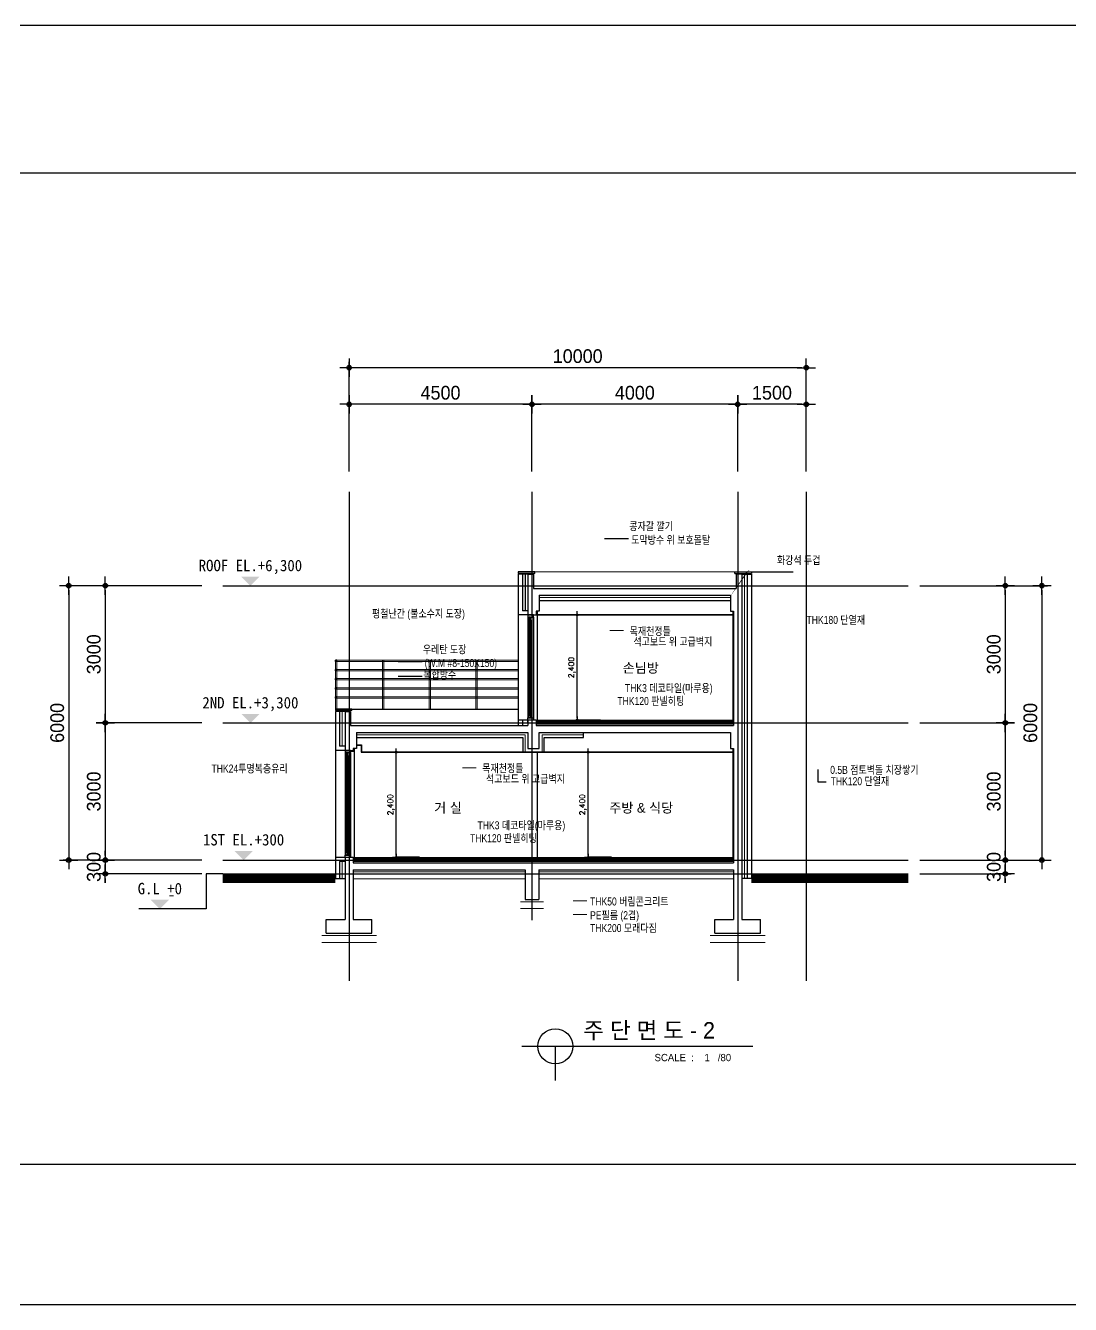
# Model space of a CAD drawing. Header units: millimetres. Extents: x 2237537 to 2823092, y 532110 to 734861.
# Drawn here: x 2398070 to 2420925, y 636981 to 664947 of the extents above; entities that cross this region are included whole.
import ezdxf
from ezdxf.enums import TextEntityAlignment as Align
from ezdxf.lldxf.tags import DXFTag

# ---------------------------------------------------------------- set-up
doc = ezdxf.new("R2010")
doc.units = ezdxf.units.MM
doc.header["$LTSCALE"] = 300
doc.header["$MEASUREMENT"] = 0
doc.layers.get('0').update_dxf_attribs({"lineweight": 0})
for name, color, linetype in [('2', 2, 'Continuous'), ('5HAT', 5, 'Continuous'), ('6', 6, 'Continuous'), ("A'_6ELE", 6, 'Continuous'), ("A'_CWAL", 2, 'Continuous'), ('CEN', 1, 'CEN'), ('DIM', 7, 'Continuous'), ('FORM', 4, 'Continuous'), ('MGT', 6, 'Continuous'), ('RXANNOT', 6, 'Continuous'), ('RXSBTXT', 6, 'Continuous'), ('RXSYMBOL', 7, 'Continuous'), ('win', 4, 'Continuous')]:
    doc.layers.add(name, color=color, linetype=linetype)
for name, color, linetype, lineweight in [('DOOR', 6, 'Continuous', 9), ('hat2', 7, 'Continuous', 0), ('마감', 154, 'Continuous', 9), ('타이틀글자', 7, 'Continuous', 13)]:
    doc.layers.add(name, color=color, linetype=linetype, lineweight=lineweight)
doc.styles.add('HGTXT', font='romans.shx', dxfattribs={"bigfont": 'whgtxt.shx'})
doc.styles.get("Standard").update_dxf_attribs({"font": 'Expo M.ttf'})
doc.styles.add('굴림체', font='GulimChe.ttf')
doc.styles.add('울릉도', font='Expo M.ttf')
doc.styles.add('휴먼세엑스포', font='Dotum.ttf')
tags = doc.linetypes.add('BATTING', pattern='A,0.0001,-0.1,[134,ltypeshp.shx,S=0.1,R=0,X=-0.1,Y=0],-0.2,[134,ltypeshp.shx,S=0.1,R=180,X=0.1,Y=0],-0.1', length=0.4001).pattern_tags.tags
tags[22:23] = [DXFTag(74, 4), DXFTag(75, 0), DXFTag(340, '0'), DXFTag(46, 1.0), DXFTag(50, 0.0), DXFTag(44, 0.0), DXFTag(45, 0.0)]
tags[4:5] = [DXFTag(74, 4), DXFTag(75, 0), DXFTag(340, '0'), DXFTag(46, 1.0), DXFTag(50, 0.0), DXFTag(44, 0.0), DXFTag(45, 0.0)]
tags = doc.linetypes.add('CEN', pattern=[62, 60, -1, 0, -1]).pattern_tags.tags
tags[10:11] = [DXFTag(74, 4), DXFTag(75, 0), DXFTag(340, '0'), DXFTag(46, 1.0), DXFTag(50, 0.0), DXFTag(44, 0.0), DXFTag(45, 0.0)]
tags[8:9] = [DXFTag(74, 4), DXFTag(75, 0), DXFTag(340, '0'), DXFTag(46, 1.0), DXFTag(50, 0.0), DXFTag(44, 0.0), DXFTag(45, 0.0)]
tags[6:7] = [DXFTag(74, 4), DXFTag(75, 0), DXFTag(340, '0'), DXFTag(46, 1.0), DXFTag(50, 0.0), DXFTag(44, 0.0), DXFTag(45, 0.0)]
tags[4:5] = [DXFTag(74, 4), DXFTag(75, 0), DXFTag(340, '0'), DXFTag(46, 1.0), DXFTag(50, 0.0), DXFTag(44, 0.0), DXFTag(45, 0.0)]
tags = doc.linetypes.add('HIDDEN2', pattern=[4.7625, 3.175, -1.5875]).pattern_tags.tags
tags[6:7] = [DXFTag(74, 4), DXFTag(75, 0), DXFTag(340, '0'), DXFTag(46, 1.0), DXFTag(50, 0.0), DXFTag(44, 0.0), DXFTag(45, 0.0)]
tags[4:5] = [DXFTag(74, 4), DXFTag(75, 0), DXFTag(340, '0'), DXFTag(46, 1.0), DXFTag(50, 0.0), DXFTag(44, 0.0), DXFTag(45, 0.0)]
doc.dimstyles.new('archidata', dxfattribs={"dimscale": 50, "dimtxt": 3, "dimasz": 1, "dimexe": 2, "dimexo": 5, "dimgap": 1, "dimtad": 1, "dimdec": 0, "dimdsep": 46, "dimlunit": 6, "dimtxsty": 'HGTXT', "dimblk": 'DOT', "dimcen": 0, "dimclrd": 1, "dimclre": 1, "dimadec": 0, "dimazin": 0, "dimtfac": 1, "dimtdec": 0, "dimtix": 1, "dimtofl": 0, "dimtmove": 2, "dimatfit": 3, "dimldrblk": 'DOT', "dimfxl": 1, "dimtolj": 1, "dimtzin": 0, "dimarcsym": 0})
doc.dimstyles.new('CPDIM1', dxfattribs={"dimtxt": 3, "dimasz": 1, "dimexe": 1.25, "dimexo": 1, "dimgap": 1, "dimtad": 1, "dimdec": 0, "dimzin": 1, "dimdsep": 46, "dimtxsty": '휴먼세엑스포', "dimblk1": 'Z_DOT', "dimblk2": 'Z_DOT', "dimsah": 1, "dimcen": 2.5, "dimadec": 0, "dimazin": 0, "dimtfac": 1, "dimtdec": 0, "dimtix": 1, "dimtmove": 2, "dimatfit": 3, "dimldrblk": 'Z_DOT', "dimfxl": 1, "dimtolj": 1, "dimtzin": 1, "dimarcsym": 0})

# ---------------------------------------------------------------- blocks, each defined once
blk = doc.blocks.new('Z_DOT')
at = {"layer": 'DIM', "color": 7}
for p, q in [((-2, 0), (2, 0)), ((0, -2), (0, 2))]:
    blk.add_line(p, q, dxfattribs=at)
for radius in [0.5, 0.25]:
    blk.add_circle((0, 0), radius, dxfattribs=at)
blk = doc.blocks.new('*D119')
at = {"layer": 'DEFPOINTS', "color": 0}
for p in [(2406178, 649058), (2406807, 649058), (2406807, 646758)]:
    blk.add_point(p, dxfattribs=at)
at = {"layer": 'DIM', "color": 1, "lineweight": -2}
for p, q in [((2406687, 649058), (2406178, 649058)), ((2406178, 646798), (2406178, 649018)), ((2406687, 646758), (2406178, 646758))]:
    blk.add_line(p, q, dxfattribs=at)
at = {"layer": 'DIM', "color": 1, "lineweight": -2, "xscale": 40, "yscale": 40, "zscale": 40}
for p, rotation in [((2406178, 649058), 90), ((2406178, 646758), 270)]:
    blk.add_blockref('Z_DOT', p, dxfattribs=dict(at, rotation=rotation))
at = {"layer": 'DIM', "insert": (2406066, 647908), "char_height": 120, "attachment_point": 5, "rotation": 90, "style": 'HGTXT'}
blk.add_mtext('\\A1;2,400', dxfattribs=at)
blk = doc.blocks.new('_Dot')
at = {"color": 0, "linetype": 'ByBlock', "lineweight": -2}
blk.add_line((-0.5, 0), (-1, 0), dxfattribs=at)
at = {"color": 0, "linetype": 'ByBlock', "const_width": 0.5}
blk.add_lwpolyline([(-0.25, 0, 1), (0.25, 0, 1)], format="xyb", close=True, dxfattribs=at)
blk = doc.blocks.new('*D120')
at = {"layer": 'DEFPOINTS', "color": 0}
for p in [(2402024, 652698), (2399814, 649698), (2402024, 649698)]:
    blk.add_point(p, dxfattribs=at)
at = {"layer": 'DIM', "color": 0, "lineweight": -2}
for p, q in [((2401924, 652698), (2399689, 652698)), ((2399814, 652598), (2399814, 649798)), ((2401924, 649698), (2399689, 649698))]:
    blk.add_line(p, q, dxfattribs=at)
at = {"layer": 'DIM', "color": 0, "lineweight": -2, "xscale": 100, "yscale": 100, "zscale": 100}
for p, rotation in [((2399814, 652698), 90), ((2399814, 649698), 270)]:
    blk.add_blockref('Z_DOT', p, dxfattribs=dict(at, rotation=rotation))
at = {"layer": 'DIM', "color": 0, "insert": (2399563, 651198), "char_height": 300, "attachment_point": 5, "rotation": 90, "style": '휴먼세엑스포'}
blk.add_mtext('\\A1;3000', dxfattribs=at)
blk = doc.blocks.new('*D121')
at = {"layer": 'DEFPOINTS', "color": 0}
for p in [(2402024, 652698), (2399014, 646698), (2402024, 646698)]:
    blk.add_point(p, dxfattribs=at)
at = {"layer": 'DIM', "color": 0, "lineweight": -2}
for p, q in [((2401924, 652698), (2398889, 652698)), ((2399014, 652598), (2399014, 646798)), ((2401924, 646698), (2398889, 646698))]:
    blk.add_line(p, q, dxfattribs=at)
at = {"layer": 'DIM', "color": 0, "lineweight": -2, "xscale": 100, "yscale": 100, "zscale": 100}
for p, rotation in [((2399014, 652698), 90), ((2399014, 646698), 270)]:
    blk.add_blockref('Z_DOT', p, dxfattribs=dict(at, rotation=rotation))
at = {"layer": 'DIM', "color": 0, "insert": (2398763, 649698), "char_height": 300, "attachment_point": 5, "rotation": 90, "style": '휴먼세엑스포'}
blk.add_mtext('\\A1;6000', dxfattribs=at)
blk = doc.blocks.new('*D122')
at = {"layer": 'DEFPOINTS', "color": 0}
for p in [(2402024, 649698), (2399814, 646698), (2402024, 646698)]:
    blk.add_point(p, dxfattribs=at)
at = {"layer": 'DIM', "color": 0, "lineweight": -2}
for p, q in [((2401924, 649698), (2399689, 649698)), ((2399814, 649598), (2399814, 646798)), ((2401924, 646698), (2399689, 646698))]:
    blk.add_line(p, q, dxfattribs=at)
at = {"layer": 'DIM', "color": 0, "lineweight": -2, "xscale": 100, "yscale": 100, "zscale": 100}
for p, rotation in [((2399814, 649698), 90), ((2399814, 646698), 270)]:
    blk.add_blockref('Z_DOT', p, dxfattribs=dict(at, rotation=rotation))
at = {"layer": 'DIM', "color": 0, "insert": (2399563, 648198), "char_height": 300, "attachment_point": 5, "rotation": 90, "style": '휴먼세엑스포'}
blk.add_mtext('\\A1;3000', dxfattribs=at)
blk = doc.blocks.new('*D123')
at = {"layer": 'DEFPOINTS', "color": 0}
for p in [(2402024, 646698), (2399814, 646398), (2402024, 646398)]:
    blk.add_point(p, dxfattribs=at)
at = {"layer": 'DIM', "color": 0, "lineweight": -2}
for p, q in [((2399814, 646798), (2399814, 646898)), ((2401924, 646698), (2399689, 646698)), ((2399814, 646698), (2399814, 646398)), ((2401924, 646398), (2399689, 646398)), ((2399814, 646298), (2399814, 646198))]:
    blk.add_line(p, q, dxfattribs=at)
at = {"layer": 'DIM', "color": 0, "lineweight": -2, "xscale": 100, "yscale": 100, "zscale": 100}
for p, rotation in [((2399814, 646698), 270), ((2399814, 646398), 90)]:
    blk.add_blockref('Z_DOT', p, dxfattribs=dict(at, rotation=rotation))
at = {"layer": 'DIM', "color": 0, "insert": (2399563, 646548), "char_height": 300, "attachment_point": 5, "rotation": 90, "style": '휴먼세엑스포'}
blk.add_mtext('\\A1;300', dxfattribs=at)
blk = doc.blocks.new('*D124')
at = {"layer": 'DEFPOINTS', "color": 0}
for p in [(2405147, 657465), (2405147, 655094), (2415147, 655094)]:
    blk.add_point(p, dxfattribs=at)
at = {"layer": 'DIM', "color": 0, "lineweight": -2}
for p, q in [((2405147, 655194), (2405147, 657590)), ((2415147, 655194), (2415147, 657590)), ((2415047, 657465), (2405247, 657465))]:
    blk.add_line(p, q, dxfattribs=at)
at = {"layer": 'DIM', "color": 0, "lineweight": -2, "xscale": 100, "yscale": 100, "zscale": 100, "rotation": 180}
blk.add_blockref('Z_DOT', (2405147, 657465), dxfattribs=at)
at = {"layer": 'DIM', "color": 0, "lineweight": -2, "xscale": 100, "yscale": 100, "zscale": 100}
blk.add_blockref('Z_DOT', (2415147, 657465), dxfattribs=at)
at = {"layer": 'DIM', "color": 0, "insert": (2410147, 657716), "char_height": 300, "attachment_point": 5, "style": '휴먼세엑스포'}
blk.add_mtext('\\A1;10000', dxfattribs=at)
blk = doc.blocks.new('*D125')
at = {"layer": 'DEFPOINTS', "color": 0}
for p in [(2409147, 656665), (2409147, 655094), (2413647, 655094)]:
    blk.add_point(p, dxfattribs=at)
at = {"layer": 'DIM', "color": 0, "lineweight": -2}
for p, q in [((2409147, 655194), (2409147, 656790)), ((2413547, 656665), (2409247, 656665)), ((2413647, 655194), (2413647, 656790))]:
    blk.add_line(p, q, dxfattribs=at)
at = {"layer": 'DIM', "color": 0, "lineweight": -2, "xscale": 100, "yscale": 100, "zscale": 100, "rotation": 180}
blk.add_blockref('Z_DOT', (2409147, 656665), dxfattribs=at)
at = {"layer": 'DIM', "color": 0, "lineweight": -2, "xscale": 100, "yscale": 100, "zscale": 100}
blk.add_blockref('Z_DOT', (2413647, 656665), dxfattribs=at)
at = {"layer": 'DIM', "color": 0, "insert": (2411397, 656916), "char_height": 300, "attachment_point": 5, "style": '휴먼세엑스포'}
blk.add_mtext('\\A1;4000', dxfattribs=at)
blk = doc.blocks.new('*D126')
at = {"layer": 'DEFPOINTS', "color": 0}
for p in [(2405147, 656665), (2405147, 655094), (2409147, 655094)]:
    blk.add_point(p, dxfattribs=at)
at = {"layer": 'DIM', "color": 0, "lineweight": -2}
for p, q in [((2405147, 655194), (2405147, 656790)), ((2409047, 656665), (2405247, 656665)), ((2409147, 655194), (2409147, 656790))]:
    blk.add_line(p, q, dxfattribs=at)
at = {"layer": 'DIM', "color": 0, "lineweight": -2, "xscale": 100, "yscale": 100, "zscale": 100, "rotation": 180}
blk.add_blockref('Z_DOT', (2405147, 656665), dxfattribs=at)
at = {"layer": 'DIM', "color": 0, "lineweight": -2, "xscale": 100, "yscale": 100, "zscale": 100}
blk.add_blockref('Z_DOT', (2409147, 656665), dxfattribs=at)
at = {"layer": 'DIM', "color": 0, "insert": (2407147, 656916), "char_height": 300, "attachment_point": 5, "style": '휴먼세엑스포'}
blk.add_mtext('\\A1;4500', dxfattribs=at)
blk = doc.blocks.new('*D127')
at = {"layer": 'DEFPOINTS', "color": 0}
for p in [(2413647, 656665), (2413647, 655094), (2415147, 655094)]:
    blk.add_point(p, dxfattribs=at)
at = {"layer": 'DIM', "color": 0, "lineweight": -2}
for p, q in [((2413647, 655194), (2413647, 656790)), ((2415047, 656665), (2413747, 656665)), ((2415147, 655194), (2415147, 656790))]:
    blk.add_line(p, q, dxfattribs=at)
at = {"layer": 'DIM', "color": 0, "lineweight": -2, "xscale": 100, "yscale": 100, "zscale": 100, "rotation": 180}
blk.add_blockref('Z_DOT', (2413647, 656665), dxfattribs=at)
at = {"layer": 'DIM', "color": 0, "lineweight": -2, "xscale": 100, "yscale": 100, "zscale": 100}
blk.add_blockref('Z_DOT', (2415147, 656665), dxfattribs=at)
at = {"layer": 'DIM', "color": 0, "insert": (2414397, 656916), "char_height": 300, "attachment_point": 5, "style": '휴먼세엑스포'}
blk.add_mtext('\\A1;1500', dxfattribs=at)
blk = doc.blocks.new('*D128')
at = {"layer": 'DEFPOINTS', "color": 0}
for p in [(2417530, 652698), (2417530, 649698), (2419501, 649698)]:
    blk.add_point(p, dxfattribs=at)
at = {"layer": 'DIM', "color": 0, "lineweight": -2}
for p, q in [((2417630, 652698), (2419626, 652698)), ((2419501, 652598), (2419501, 649798)), ((2417630, 649698), (2419626, 649698))]:
    blk.add_line(p, q, dxfattribs=at)
at = {"layer": 'DIM', "color": 0, "lineweight": -2, "xscale": 100, "yscale": 100, "zscale": 100}
for p, rotation in [((2419501, 652698), 90), ((2419501, 649698), 270)]:
    blk.add_blockref('Z_DOT', p, dxfattribs=dict(at, rotation=rotation))
at = {"layer": 'DIM', "color": 0, "insert": (2419250, 651198), "char_height": 300, "attachment_point": 5, "rotation": 90, "style": '휴먼세엑스포'}
blk.add_mtext('\\A1;3000', dxfattribs=at)
blk = doc.blocks.new('*D129')
at = {"layer": 'DEFPOINTS', "color": 0}
for p in [(2417530, 652698), (2417530, 646698), (2420301, 646698)]:
    blk.add_point(p, dxfattribs=at)
at = {"layer": 'DIM', "color": 0, "lineweight": -2}
for p, q in [((2417630, 652698), (2420426, 652698)), ((2420301, 652598), (2420301, 646798)), ((2417630, 646698), (2420426, 646698))]:
    blk.add_line(p, q, dxfattribs=at)
at = {"layer": 'DIM', "color": 0, "lineweight": -2, "xscale": 100, "yscale": 100, "zscale": 100}
for p, rotation in [((2420301, 652698), 90), ((2420301, 646698), 270)]:
    blk.add_blockref('Z_DOT', p, dxfattribs=dict(at, rotation=rotation))
at = {"layer": 'DIM', "color": 0, "insert": (2420050, 649698), "char_height": 300, "attachment_point": 5, "rotation": 90, "style": '휴먼세엑스포'}
blk.add_mtext('\\A1;6000', dxfattribs=at)
blk = doc.blocks.new('*D130')
at = {"layer": 'DEFPOINTS', "color": 0}
for p in [(2417530, 649698), (2417530, 646698), (2419501, 646698)]:
    blk.add_point(p, dxfattribs=at)
at = {"layer": 'DIM', "color": 0, "lineweight": -2}
for p, q in [((2417630, 649698), (2419626, 649698)), ((2419501, 649598), (2419501, 646798)), ((2417630, 646698), (2419626, 646698))]:
    blk.add_line(p, q, dxfattribs=at)
at = {"layer": 'DIM', "color": 0, "lineweight": -2, "xscale": 100, "yscale": 100, "zscale": 100}
for p, rotation in [((2419501, 649698), 90), ((2419501, 646698), 270)]:
    blk.add_blockref('Z_DOT', p, dxfattribs=dict(at, rotation=rotation))
at = {"layer": 'DIM', "color": 0, "insert": (2419250, 648198), "char_height": 300, "attachment_point": 5, "rotation": 90, "style": '휴먼세엑스포'}
blk.add_mtext('\\A1;3000', dxfattribs=at)
blk = doc.blocks.new('*D131')
at = {"layer": 'DEFPOINTS', "color": 0}
for p in [(2417530, 646698), (2417530, 646398), (2419501, 646398)]:
    blk.add_point(p, dxfattribs=at)
at = {"layer": 'DIM', "color": 0, "lineweight": -2}
for p, q in [((2419501, 646798), (2419501, 646898)), ((2417630, 646698), (2419626, 646698)), ((2419501, 646698), (2419501, 646398)), ((2417630, 646398), (2419626, 646398)), ((2419501, 646298), (2419501, 646198))]:
    blk.add_line(p, q, dxfattribs=at)
at = {"layer": 'DIM', "color": 0, "lineweight": -2, "xscale": 100, "yscale": 100, "zscale": 100}
for p, rotation in [((2419501, 646698), 270), ((2419501, 646398), 90)]:
    blk.add_blockref('Z_DOT', p, dxfattribs=dict(at, rotation=rotation))
at = {"layer": 'DIM', "color": 0, "insert": (2419250, 646548), "char_height": 300, "attachment_point": 5, "rotation": 90, "style": '휴먼세엑스포'}
blk.add_mtext('\\A1;300', dxfattribs=at)
blk = doc.blocks.new('*D132')
at = {"layer": 'DEFPOINTS', "color": 0}
for p in [(2410377, 649058), (2411006, 649058), (2411006, 646758)]:
    blk.add_point(p, dxfattribs=at)
at = {"layer": 'DIM', "color": 1, "lineweight": -2}
for p, q in [((2410886, 649058), (2410377, 649058)), ((2410377, 646798), (2410377, 649018)), ((2410886, 646758), (2410377, 646758))]:
    blk.add_line(p, q, dxfattribs=at)
at = {"layer": 'DIM', "color": 1, "lineweight": -2, "xscale": 40, "yscale": 40, "zscale": 40}
for p, rotation in [((2410377, 649058), 90), ((2410377, 646758), 270)]:
    blk.add_blockref('Z_DOT', p, dxfattribs=dict(at, rotation=rotation))
at = {"layer": 'DIM', "insert": (2410265, 647908), "char_height": 120, "attachment_point": 5, "rotation": 90, "style": 'HGTXT'}
blk.add_mtext('\\A1;2,400', dxfattribs=at)
blk = doc.blocks.new('*D133')
at = {"layer": 'DEFPOINTS', "color": 0}
for p in [(2410135, 652058), (2410764, 652058), (2410764, 649758)]:
    blk.add_point(p, dxfattribs=at)
at = {"layer": 'DIM', "color": 1, "lineweight": -2}
for p, q in [((2410644, 652058), (2410135, 652058)), ((2410135, 649798), (2410135, 652018)), ((2410644, 649758), (2410135, 649758))]:
    blk.add_line(p, q, dxfattribs=at)
at = {"layer": 'DIM', "color": 1, "lineweight": -2, "xscale": 40, "yscale": 40, "zscale": 40}
for p, rotation in [((2410135, 652058), 90), ((2410135, 649758), 270)]:
    blk.add_blockref('Z_DOT', p, dxfattribs=dict(at, rotation=rotation))
at = {"layer": 'DIM', "insert": (2410023, 650908), "char_height": 120, "attachment_point": 5, "rotation": 90, "style": 'HGTXT'}
blk.add_mtext('\\A1;2,400', dxfattribs=at)
blk = doc.blocks.new('FORM')
at = {"layer": 'FORM', "flags": 128}
blk.add_lwpolyline([(162564, 26543), (159542, 26543), (159542, 23521), (162564, 23521), (162564, 58478), (159542, 58478), (159542, 55456), (162564, 55456), (162564, 58478), (115719, 58478), (115719, 55456), (118742, 55456), (118742, 58478), (115719, 58478), (115719, 23521), (118742, 23521), (118742, 26543), (115719, 26543), (115719, 23521), (162564, 23521)], dxfattribs=at)
at = {"layer": 'FORM', "const_width": 37.8}
blk.add_lwpolyline([(120245, 27347), (120245, 54452), (159038, 54452), (159038, 27347)], close=True, dxfattribs=at)

msp = doc.modelspace()

# ---------------------------------------------------------------- linework, layer by layer
at = {"ltscale": 10000}
for p, q in [((2411150.6, 651716.8), (2410851.1, 651716.8)), ((2407926.6, 648716.8), (2407627.1, 648716.8)), ((2410344.6, 645805), (2410045.1, 645805)), ((2410344.6, 645504.6), (2410045.1, 645504.6))]:
    msp.add_line(p, q, dxfattribs=at)
at = {"const_width": 200}
for points in [[(2402382.5, 646298.4), (2404847.1, 646298.4)], [(2413947.1, 646298.4), (2417376.2, 646298.4)]]:
    msp.add_lwpolyline(points, dxfattribs=at)
at = {"layer": '2'}
for p, q in [((2408928.4, 642626.5), (2413978.8, 642626.5)), ((2409657.6, 642626.5), (2409657.6, 641881.3))]:
    msp.add_line(p, q, dxfattribs=at)
msp.add_circle((2409657.6, 642626.5), 383.3, dxfattribs=at)
at = {"layer": '5HAT'}
for p, q in [((2408847.1, 652057.7), (2408847.1, 649757.7)), ((2409057.1, 652007.7), (2409057.1, 649807.7)), ((2409082.6, 651947.7), (2409082.6, 649867.7)), ((2409112.6, 651947.7), (2409112.6, 649867.7)), ((2409142.6, 652007.7), (2409142.6, 649807.7)), ((2409177.1, 652007.7), (2409177.1, 649807.7)), ((2409257.1, 652037.7), (2409257.1, 649757.7)), ((2405177.1, 649997.7), (2408847.1, 649997.7)), ((2404847.1, 649097.7), (2404847.1, 646757.7)), ((2405057.1, 649047.7), (2405057.1, 646807.7)), ((2405082.6, 648987.7), (2405082.6, 646867.7)), ((2405112.6, 648987.7), (2405112.6, 646867.7)), ((2405142.6, 649047.7), (2405142.6, 646807.7)), ((2405177.1, 649047.7), (2405177.1, 646807.7)), ((2405257.1, 649077.7), (2405257.1, 646757.7))]:
    msp.add_line(p, q, dxfattribs=at)
at = {"layer": '6'}
for p, q in [((2408847.1, 652997.7), (2408847.1, 652967.7)), ((2413947.1, 652997.7), (2413947.1, 652967.7)), ((2409057.1, 652057.7), (2408847.1, 652057.7)), ((2409057.1, 652147.7), (2408937.1, 652147.7)), ((2404847.1, 649997.7), (2404847.1, 649967.7)), ((2409417.1, 649067.7), (2409417.1, 649377.7)), ((2409417.1, 649377.7), (2410276.1, 649377.7)), ((2410276.1, 649377.7), (2410276.1, 649487.7)), ((2405057.1, 649097.7), (2404847.1, 649097.7)), ((2405057.1, 649187.7), (2404937.1, 649187.7)), ((2409257.1, 649057.7), (2409257.1, 646757.7)), ((2405057.1, 646757.7), (2404847.1, 646757.7)), ((2405057.1, 646667.7), (2404937.1, 646667.7)), ((2402382.5, 646397.7), (2402023.6, 646397.7)), ((2402023.6, 646397.7), (2402023.6, 645629.8)), ((2404847.1, 646298.4), (2405057.1, 646298.4)), ((2413947.1, 646298.4), (2413737.1, 646298.4)), ((2402023.6, 645629.8), (2400550.1, 645629.8))]:
    msp.add_line(p, q, dxfattribs=at)
at = {"layer": '6', "ltscale": 10000}
for p, q in [((2408847.1, 652947.7), (2408847.1, 652057.7)), ((2408937.1, 652947.7), (2408937.1, 652147.7)), ((2408997.1, 652947.7), (2408997.1, 652147.7)), ((2413857.1, 652947.7), (2413857.1, 646298.4)), ((2413947.1, 652947.7), (2413947.1, 646298.4)), ((2409257.1, 652137.7), (2409257.1, 652057.7)), ((2404847.1, 649947.7), (2404847.1, 649097.7)), ((2404937.1, 649947.7), (2404937.1, 649187.7)), ((2408847.1, 649757.7), (2408847.1, 649637.7)), ((2408937.1, 649757.7), (2408937.1, 649637.7)), ((2405257.1, 649137.7), (2405257.1, 649077.7)), ((2405407.1, 649207.7), (2405407.1, 649057.7)), ((2405417.1, 649217.7), (2405417.1, 649067.7)), ((2405177.1, 649077.7), (2405257.1, 649077.7)), ((2404847.1, 646757.7), (2404847.1, 646298.4)), ((2404937.1, 646667.7), (2404937.1, 646298.4))]:
    msp.add_line(p, q, dxfattribs=at)
at = {"layer": '6'}
msp.add_lwpolyline([(2409057.1, 649757.7), (2408847.1, 649757.7), (2408847.1, 649697.7), (2409057.1, 649697.7)], close=True, dxfattribs=at)
at = {"layer": "A'_6ELE"}
for p, q in [((2409207.1, 652997.7), (2408847.1, 652997.7)), ((2408847.1, 652997.7), (2408847.1, 652967.7)), ((2409207.1, 652967.7), (2409207.1, 652997.7)), ((2413587.1, 652997.7), (2413947.1, 652997.7)), ((2413587.1, 652967.7), (2413587.1, 652997.7)), ((2413837.1, 652997.7), (2414857.1, 652997.7)), ((2413947.1, 652997.7), (2413947.1, 652967.7)), ((2409207.1, 652967.7), (2408847.1, 652967.7)), ((2409057.1, 652947.7), (2408847.1, 652947.7)), ((2413587.1, 652967.7), (2413947.1, 652967.7)), ((2413737.1, 652947.7), (2413947.1, 652947.7)), ((2409177.1, 652697.7), (2413617.1, 652697.7)), ((2409307.1, 652377.7), (2413487.1, 652377.7)), ((2409237.1, 652067.7), (2413537.1, 652067.7)), ((2409237.1, 652057.7), (2413537.1, 652057.7)), ((2405207.1, 649997.7), (2404847.1, 649997.7)), ((2404847.1, 649997.7), (2404847.1, 649967.7)), ((2405207.1, 649967.7), (2404847.1, 649967.7)), ((2405057.1, 649947.7), (2404847.1, 649947.7)), ((2405207.1, 649967.7), (2405207.1, 649997.7)), ((2405177.1, 649697.7), (2409057.1, 649697.7)), ((2409237.1, 649757.7), (2413557.1, 649757.7)), ((2409237.1, 649742.7), (2413557.1, 649742.7)), ((2405307.1, 649377.7), (2408947.1, 649377.7)), ((2408947.1, 649377.7), (2408947.1, 649067.7)), ((2405307.1, 649217.7), (2405417.1, 649217.7)), ((2405307.1, 649207.7), (2405407.1, 649207.7)), ((2405407.1, 649057.7), (2413537.1, 649057.7)), ((2405417.1, 649067.7), (2413537.1, 649067.7)), ((2405237.1, 646757.7), (2413557.1, 646757.7)), ((2405237.1, 646742.7), (2413557.1, 646742.7)), ((2413837.1, 646697.7), (2414837.1, 646697.7))]:
    msp.add_line(p, q, dxfattribs=at)
at = {"layer": "A'_CWAL"}
for p, q in [((2409057.1, 652947.7), (2409057.1, 652057.7)), ((2409057.1, 652947.7), (2409177.1, 652947.7)), ((2409177.1, 652947.7), (2409177.1, 652637.7)), ((2413617.1, 652947.7), (2413617.1, 652637.7)), ((2413737.1, 652947.7), (2413617.1, 652947.7)), ((2413737.1, 652947.7), (2413737.1, 645397.7)), ((2409177.1, 652637.7), (2413617.1, 652637.7)), ((2409307.1, 652487.7), (2413487.1, 652487.7)), ((2409307.1, 652487.7), (2409307.1, 652137.7)), ((2413487.1, 652487.7), (2413487.1, 652137.7)), ((2409057.1, 652057.7), (2409237.1, 652057.7)), ((2409237.1, 652137.7), (2409237.1, 652057.7)), ((2409307.1, 652137.7), (2409237.1, 652137.7)), ((2413487.1, 652137.7), (2413557.1, 652137.7)), ((2413557.1, 652137.7), (2413557.1, 649637.7)), ((2404877.1, 651067.7), (2404847.1, 651067.7)), ((2404847.1, 651037.7), (2404847.1, 651067.7)), ((2404877.1, 651037.7), (2404877.1, 651067.7)), ((2404877.1, 651037.7), (2404847.1, 651037.7)), ((2404877.1, 650867.7), (2404847.1, 650867.7)), ((2404877.1, 650867.7), (2404847.1, 650867.7)), ((2404847.1, 650837.7), (2404847.1, 650867.7)), ((2404877.1, 650837.7), (2404847.1, 650837.7)), ((2404877.1, 650837.7), (2404847.1, 650837.7)), ((2404877.1, 650837.7), (2404877.1, 650867.7)), ((2404877.1, 650667.7), (2404847.1, 650667.7)), ((2404877.1, 650667.7), (2404847.1, 650667.7)), ((2404847.1, 650637.7), (2404847.1, 650667.7)), ((2404877.1, 650637.7), (2404847.1, 650637.7)), ((2404877.1, 650637.7), (2404847.1, 650637.7)), ((2404877.1, 650637.7), (2404877.1, 650667.7)), ((2404877.1, 650467.7), (2404847.1, 650467.7)), ((2404877.1, 650467.7), (2404847.1, 650467.7)), ((2404847.1, 650437.7), (2404847.1, 650467.7)), ((2404877.1, 650437.7), (2404847.1, 650437.7)), ((2404877.1, 650437.7), (2404847.1, 650437.7)), ((2404877.1, 650267.7), (2404847.1, 650267.7)), ((2404877.1, 650267.7), (2404847.1, 650267.7)), ((2404847.1, 650237.7), (2404847.1, 650267.7)), ((2404877.1, 650237.7), (2404847.1, 650237.7)), ((2404877.1, 650237.7), (2404847.1, 650237.7)), ((2404877.1, 650437.7), (2404877.1, 650467.7)), ((2404877.1, 650237.7), (2404877.1, 650267.7)), ((2405057.1, 649947.7), (2405057.1, 649097.7)), ((2405057.1, 649947.7), (2405177.1, 649947.7)), ((2405177.1, 649947.7), (2405177.1, 649637.7)), ((2409057.1, 649757.7), (2409057.1, 649637.7)), ((2409237.1, 649757.7), (2409057.1, 649757.7)), ((2409237.1, 649757.7), (2409237.1, 649637.7)), ((2405177.1, 649637.7), (2409057.1, 649637.7)), ((2405307.1, 649487.7), (2409057.1, 649487.7)), ((2405307.1, 649487.7), (2405307.1, 649137.7)), ((2409057.1, 649487.7), (2409057.1, 649137.7)), ((2409237.1, 649637.7), (2413557.1, 649637.7)), ((2409307.1, 649137.7), (2409307.1, 649487.7)), ((2409307.1, 649487.7), (2413487.1, 649487.7)), ((2413487.1, 649487.7), (2413487.1, 649137.7)), ((2405057.1, 649097.7), (2405237.1, 649097.7)), ((2405237.1, 649137.7), (2405237.1, 649097.7)), ((2405307.1, 649137.7), (2405237.1, 649137.7)), ((2405237.1, 649137.7), (2405237.1, 649097.7)), ((2409057.1, 649137.7), (2409307.1, 649137.7)), ((2413487.1, 649137.7), (2413557.1, 649137.7)), ((2413557.1, 649137.7), (2413557.1, 646637.7)), ((2405057.1, 646757.7), (2405057.1, 645397.7)), ((2405237.1, 646757.7), (2405057.1, 646757.7)), ((2405237.1, 646757.7), (2405237.1, 646637.7)), ((2405237.1, 646637.7), (2413557.1, 646637.7)), ((2405237.1, 646487.7), (2408997.1, 646487.7)), ((2405237.1, 646487.7), (2405237.1, 645397.7)), ((2408997.1, 646487.7), (2408997.1, 645837.7)), ((2409297.1, 646487.7), (2409297.1, 645837.7)), ((2409297.1, 646487.7), (2413557.1, 646487.7)), ((2413557.1, 646487.7), (2413557.1, 645397.7)), ((2408997.1, 645837.7), (2409297.1, 645837.7)), ((2404647.1, 645097.7), (2404647.1, 645397.7)), ((2404647.1, 645397.7), (2405057.1, 645397.7)), ((2405237.1, 645397.7), (2405647.1, 645397.7)), ((2405647.1, 645097.7), (2405647.1, 645397.7)), ((2413147.1, 645097.7), (2413147.1, 645397.7)), ((2413147.1, 645397.7), (2413557.1, 645397.7)), ((2413737.1, 645397.7), (2414147.1, 645397.7)), ((2414147.1, 645097.7), (2414147.1, 645397.7)), ((2404647.1, 645097.7), (2405647.1, 645097.7)), ((2413147.1, 645097.7), (2414147.1, 645097.7))]:
    msp.add_line(p, q, dxfattribs=at)
at = {"layer": 'CEN'}
for p, q in [((2405147.1, 654751.2), (2405147.1, 644055.3)), ((2409147.1, 654751.2), (2409147.1, 645386.1)), ((2413647.1, 654751.2), (2413647.1, 644055.3)), ((2415147.1, 654751.2), (2415147.1, 644055.3)), ((2402382.5, 652697.7), (2417376.2, 652697.7)), ((2402382.5, 649697.7), (2417376.2, 649697.7)), ((2402382.5, 646697.7), (2417376.2, 646697.7)), ((2402382.5, 646397.7), (2417376.2, 646397.7))]:
    msp.add_line(p, q, dxfattribs=at)
at = {"layer": 'DOOR'}
for p, q in [((2413537.1, 652137.7), (2413537.1, 649757.7)), ((2413537.1, 649137.7), (2413537.1, 646757.7))]:
    msp.add_line(p, q, dxfattribs=at)
at = {"layer": 'hat2', "color": 5, "linetype": 'BATTING', "ltscale": 0.5}
for p, q in [((2413797.1, 652947.7), (2413797.1, 646298.4)), ((2409307.1, 652437.7), (2413487.1, 652437.7)), ((2404997.1, 649947.7), (2404997.1, 649187.7)), ((2405307.1, 649437.7), (2408997.1, 649437.7)), ((2408997.1, 649437.7), (2408997.1, 649067.7)), ((2409367.1, 649437.7), (2410276.1, 649437.7)), ((2409367.1, 649067.7), (2409367.1, 649437.7)), ((2404997.1, 646667.7), (2404997.1, 646298.4))]:
    msp.add_line(p, q, dxfattribs=at)
at = {"layer": 'MGT'}
for p, q in [((2409524.9, 649726.4), (2409567.6, 649726.4)), ((2409545.6, 649706.4), (2409545.6, 649744.7)), ((2409825.5, 649726.4), (2409868.2, 649726.4)), ((2409846.2, 649706.4), (2409846.2, 649744.7)), ((2410125.5, 649726.4), (2410168.2, 649726.4)), ((2410146.2, 649706.4), (2410146.2, 649744.7)), ((2410425.5, 649726.4), (2410468.2, 649726.4)), ((2410446.2, 649706.4), (2410446.2, 649744.7)), ((2410725.5, 649726.4), (2410768.2, 649726.4)), ((2410746.2, 649706.4), (2410746.2, 649744.7)), ((2411025.5, 649726.4), (2411068.2, 649726.4)), ((2411046.2, 649706.4), (2411046.2, 649744.7)), ((2411325.5, 649726.4), (2411368.2, 649726.4)), ((2411346.2, 649706.4), (2411346.2, 649744.7)), ((2411625.5, 649726.4), (2411668.2, 649726.4)), ((2411646.2, 649706.4), (2411646.2, 649744.7)), ((2411925.5, 649726.4), (2411968.2, 649726.4)), ((2411946.2, 649706.4), (2411946.2, 649744.7)), ((2412225.5, 649726.4), (2412268.2, 649726.4)), ((2412246.2, 649706.4), (2412246.2, 649744.7)), ((2412525.5, 649726.4), (2412568.2, 649726.4)), ((2412546.2, 649706.4), (2412546.2, 649744.7)), ((2412825.5, 649726.4), (2412868.2, 649726.4)), ((2412846.2, 649706.4), (2412846.2, 649744.7)), ((2413125.5, 649726.4), (2413168.2, 649726.4)), ((2413146.2, 649706.4), (2413146.2, 649744.7)), ((2413425.5, 649726.4), (2413468.2, 649726.4)), ((2413446.2, 649706.4), (2413446.2, 649744.7)), ((2405338.8, 646726.4), (2405381.5, 646726.4)), ((2405359.5, 646706.4), (2405359.5, 646744.7)), ((2405639.5, 646726.4), (2405682.2, 646726.4)), ((2405660.2, 646706.4), (2405660.2, 646744.7)), ((2405939.5, 646726.4), (2405982.2, 646726.4)), ((2405960.2, 646706.4), (2405960.2, 646744.7)), ((2406239.5, 646726.4), (2406282.2, 646726.4)), ((2406260.2, 646706.4), (2406260.2, 646744.7)), ((2406539.5, 646726.4), (2406582.2, 646726.4)), ((2406560.2, 646706.4), (2406560.2, 646744.7)), ((2406839.5, 646726.4), (2406882.2, 646726.4)), ((2406860.2, 646706.4), (2406860.2, 646744.7)), ((2407139.5, 646726.4), (2407182.2, 646726.4)), ((2407160.2, 646706.4), (2407160.2, 646744.7)), ((2407439.5, 646726.4), (2407482.2, 646726.4)), ((2407460.2, 646706.4), (2407460.2, 646744.7)), ((2407739.5, 646726.4), (2407782.2, 646726.4)), ((2407760.2, 646706.4), (2407760.2, 646744.7)), ((2408039.5, 646726.4), (2408082.2, 646726.4)), ((2408060.2, 646706.4), (2408060.2, 646744.7)), ((2408339.5, 646726.4), (2408382.2, 646726.4)), ((2408360.2, 646706.4), (2408360.2, 646744.7)), ((2408639.5, 646726.4), (2408682.2, 646726.4)), ((2408660.2, 646706.4), (2408660.2, 646744.7)), ((2408939.5, 646726.4), (2408982.2, 646726.4)), ((2408960.2, 646706.4), (2408960.2, 646744.7)), ((2409239.5, 646726.4), (2409282.2, 646726.4)), ((2409260.2, 646706.4), (2409260.2, 646744.7)), ((2409539.5, 646726.4), (2409582.2, 646726.4)), ((2409560.2, 646706.4), (2409560.2, 646744.7)), ((2409839.5, 646726.4), (2409882.2, 646726.4)), ((2409860.2, 646706.4), (2409860.2, 646744.7)), ((2410139.5, 646726.4), (2410182.2, 646726.4)), ((2410160.2, 646706.4), (2410160.2, 646744.7)), ((2410439.5, 646726.4), (2410482.2, 646726.4)), ((2410460.2, 646706.4), (2410460.2, 646744.7)), ((2410739.5, 646726.4), (2410782.2, 646726.4)), ((2410760.2, 646706.4), (2410760.2, 646744.7)), ((2411039.5, 646726.4), (2411082.2, 646726.4)), ((2411060.2, 646706.4), (2411060.2, 646744.7)), ((2411339.5, 646726.4), (2411382.2, 646726.4)), ((2411360.2, 646706.4), (2411360.2, 646744.7)), ((2411639.5, 646726.4), (2411682.2, 646726.4)), ((2411660.2, 646706.4), (2411660.2, 646744.7)), ((2411939.5, 646726.4), (2411982.2, 646726.4)), ((2411960.2, 646706.4), (2411960.2, 646744.7)), ((2412239.5, 646726.4), (2412282.2, 646726.4)), ((2412260.2, 646706.4), (2412260.2, 646744.7)), ((2412539.5, 646726.4), (2412582.2, 646726.4)), ((2412560.2, 646706.4), (2412560.2, 646744.7)), ((2412839.5, 646726.4), (2412882.2, 646726.4)), ((2412860.2, 646706.4), (2412860.2, 646744.7)), ((2413139.5, 646726.4), (2413182.2, 646726.4)), ((2413160.2, 646706.4), (2413160.2, 646744.7))]:
    msp.add_line(p, q, dxfattribs=at)
for centre in [(2409545.6, 649726.4), (2409846.2, 649726.4), (2410146.2, 649726.4), (2410446.2, 649726.4), (2410746.2, 649726.4), (2411046.2, 649726.4), (2411346.2, 649726.4), (2411646.2, 649726.4), (2411946.2, 649726.4), (2412246.2, 649726.4), (2412546.2, 649726.4), (2412846.2, 649726.4), (2413146.2, 649726.4), (2413446.2, 649726.4), (2405359.5, 646726.4), (2405660.2, 646726.4), (2405960.2, 646726.4), (2406260.2, 646726.4), (2406560.2, 646726.4), (2406860.2, 646726.4), (2407160.2, 646726.4), (2407460.2, 646726.4), (2407760.2, 646726.4), (2408060.2, 646726.4), (2408360.2, 646726.4), (2408660.2, 646726.4), (2408960.2, 646726.4), (2409260.2, 646726.4), (2409560.2, 646726.4), (2409860.2, 646726.4), (2410160.2, 646726.4), (2410460.2, 646726.4), (2410760.2, 646726.4), (2411060.2, 646726.4), (2411360.2, 646726.4), (2411660.2, 646726.4), (2411960.2, 646726.4), (2412260.2, 646726.4), (2412560.2, 646726.4), (2412860.2, 646726.4), (2413160.2, 646726.4)]:
    msp.add_circle(centre, 10, dxfattribs=at)
at = {"layer": 'RXANNOT', "color": 7}
for points in [[(2410733.8, 652697.7, 0, 74.1, 0), (2410733.8, 652936.4, 0, 0, 0), (2410733.8, 653996.4, 0, 0, 0), (2411258.1, 653996.4, 0, 0, 0)], [(2413837.1, 652997.7, 0, 66.7, 0), (2413962.5, 653127.1, 0, 0, 0), (2414051.8, 653251.4, 0, 0, 0), (2414453.1, 653251.4, 0, 0, 0)], [(2412505.1, 652377.7, 0, 74.1, 0), (2412505.1, 652138.9, 0, 0, 0), (2412505.1, 651922.4, 0, 0, 0), (2415056, 651922.4, 0, 0, 0)], [(2404995.4, 651061.3, 0, 66.7, 0), (2404995.4, 651276.2, 0, 0, 0), (2404995.4, 652028.9, 0, 0, 0), (2405525.3, 652028.9, 0, 0, 0)], [(2410851.1, 652067.7, 0, 74.1, 0), (2410851.1, 651845.4, 0, 0, 0), (2410851.1, 651468.9, 0, 0, 0), (2411166.2, 651468.9, 0, 0, 0)], [(2406217.1, 649697.7, 0, 74.1, 0), (2406217.1, 649936.4, 0, 0, 0), (2406217.1, 651302.4, 0, 0, 0), (2406741.4, 651302.4, 0, 0, 0)], [(2410851.1, 649757.7, 0, 74.1, 0), (2410851.1, 649996.4, 0, 0, 0), (2410851.1, 650488, 0, 0, 0), (2411063.1, 650488, 0, 0, 0)], [(2407627.1, 649067.7, 0, 74.1, 0), (2407627.1, 648845.4, 0, 0, 0), (2407627.1, 648468.9, 0, 0, 0), (2407942.2, 648468.9, 0, 0, 0)], [(2405057.1, 648707.8, 0, 74.1, 0), (2404802.6, 648707.8, 0, 0, 0), (2404064.1, 648707.8, 0, 0, 0), (2403883, 648707.8, 0, 0, 0)], [(2413947.1, 648676.8, 0, 74.1, 0), (2414201.5, 648676.8, 0, 0, 0), (2415400, 648676.8, 0, 0, 0), (2415581.1, 648676.8, 0, 0, 0)], [(2407627.1, 646757.7, 0, 74.1, 0), (2407627.1, 646996.4, 0, 0, 0), (2407627.1, 647488, 0, 0, 0), (2407839.1, 647488, 0, 0, 0)], [(2410045.1, 646361.8, 0, 74.1, 0), (2410045.1, 646139.6, 0, 0, 0), (2410045.1, 645204.1, 0, 0, 0), (2410344.6, 645204.1, 0, 0, 0)]]:
    msp.add_lwpolyline(points, format="xyseb", dxfattribs=at)
for points in [[(2410733.8, 653731.3), (2411258.1, 653731.3)], [(2406217.1, 651037.3), (2406741.4, 651037.3)], [(2406217.1, 650716.3), (2406741.4, 650716.3)], [(2415400, 648676.8), (2415400, 648406.5), (2415581.1, 648406.5)]]:
    msp.add_lwpolyline(points, dxfattribs=at)
at = {"layer": 'RXSYMBOL'}
for points in [[(2402787.9, 652895, 0), (2402987.9, 652695, 0), (2403187.9, 652895, 0)], [(2402787.9, 649895, 0), (2402987.9, 649695, 0), (2403187.9, 649895, 0)], [(2402638.6, 646897.7, 0), (2402838.6, 646697.7, 0), (2403038.6, 646897.7, 0)], [(2400806.9, 645829.8, 0), (2401006.9, 645629.8, 0), (2401206.9, 645829.8, 0)]]:
    msp.add_solid(points, dxfattribs=at)
at = {"layer": 'win', "linetype": 'Continuous'}
for p, q in [((2409096.2, 649867.7), (2409096.2, 651947.7)), ((2405096.2, 646867.7), (2405096.2, 648987.7))]:
    msp.add_line(p, q, dxfattribs=at)
for points in [[(2409121.6, 652007.7), (2409177.1, 652007.7), (2409177.1, 652057.7), (2409057.1, 652057.7), (2409057.1, 652007.7), (2409057.1, 652007.7), (2409057.1, 652007.7), (2409057.1, 652007.7), (2409057.1, 652007.7), (2409112.6, 652007.7), (2409112.6, 652007.7), (2409121.6, 652007.7), (2409121.6, 652007.7)], [(2409112.6, 649757.7), (2409057.1, 649757.7), (2409057.1, 649807.7), (2409112.6, 649807.7), (2409112.6, 649807.7), (2409121.6, 649807.7), (2409121.6, 649807.7), (2409177.1, 649807.7), (2409177.1, 649757.7), (2409121.6, 649757.7), (2409121.6, 649757.7), (2409112.6, 649757.7), (2409112.6, 649757.7)], [(2405121.6, 649047.7), (2405177.1, 649047.7), (2405177.1, 649097.7), (2405057.1, 649097.7), (2405057.1, 649047.7), (2405057.1, 649047.7), (2405057.1, 649047.7), (2405057.1, 649047.7), (2405057.1, 649047.7), (2405112.6, 649047.7), (2405112.6, 649047.7), (2405121.6, 649047.7), (2405121.6, 649047.7)], [(2405112.6, 646757.7), (2405057.1, 646757.7), (2405057.1, 646807.7), (2405112.6, 646807.7), (2405112.6, 646807.7), (2405121.6, 646807.7), (2405121.6, 646807.7), (2405177.1, 646807.7), (2405177.1, 646757.7), (2405121.6, 646757.7), (2405121.6, 646757.7), (2405112.6, 646757.7), (2405112.6, 646757.7)]]:
    msp.add_lwpolyline(points, dxfattribs=at)
for points in [[(2409082.6, 651947.7), (2409093.1, 651947.7), (2409093.1, 651947.7), (2409102.1, 651947.7), (2409102.1, 651947.7), (2409112.6, 651947.7), (2409112.6, 652007.7), (2409082.6, 652007.7), (2409082.6, 651947.7)], [(2409082.6, 649867.7), (2409093.1, 649867.7), (2409093.1, 649867.7), (2409102.1, 649867.7), (2409102.1, 649867.7), (2409112.6, 649867.7), (2409112.6, 649807.7), (2409082.6, 649807.7), (2409082.6, 649867.7)], [(2405082.6, 648987.7), (2405093.1, 648987.7), (2405093.1, 648987.7), (2405102.1, 648987.7), (2405102.1, 648987.7), (2405112.6, 648987.7), (2405112.6, 649047.7), (2405082.6, 649047.7), (2405082.6, 648987.7)], [(2405082.6, 646867.7), (2405093.1, 646867.7), (2405093.1, 646867.7), (2405102.1, 646867.7), (2405102.1, 646867.7), (2405112.6, 646867.7), (2405112.6, 646807.7), (2405082.6, 646807.7), (2405082.6, 646867.7)]]:
    msp.add_lwpolyline(points, close=True, dxfattribs=at)
at = {"layer": '마감'}
for p, q in [((2409207.1, 652997.7), (2413587.1, 652997.7)), ((2404847.1, 651067.7), (2408847.1, 651067.7)), ((2404847.1, 651067.7), (2404847.1, 649997.7)), ((2404847.1, 651067.7), (2404847.1, 649997.7)), ((2404877.1, 651067.7), (2404877.1, 649997.7)), ((2404877.1, 651067.7), (2404877.1, 649997.7)), ((2405877.1, 651067.7), (2405877.1, 649997.7)), ((2405907.1, 651067.7), (2405907.1, 649997.7)), ((2406897.1, 651067.7), (2406897.1, 649997.7)), ((2406927.1, 651067.7), (2406927.1, 649997.7)), ((2407917.1, 651067.7), (2407917.1, 649997.7)), ((2407947.1, 651067.7), (2407947.1, 649997.7)), ((2404847.1, 651037.7), (2408847.1, 651037.7)), ((2404847.1, 650867.7), (2408847.1, 650867.7)), ((2404847.1, 650837.7), (2408847.1, 650837.7)), ((2404847.1, 650667.7), (2408847.1, 650667.7)), ((2404847.1, 650637.7), (2408847.1, 650637.7)), ((2404847.1, 650467.7), (2408847.1, 650467.7)), ((2404847.1, 650437.7), (2408847.1, 650437.7)), ((2404847.1, 650267.7), (2408847.1, 650267.7)), ((2404847.1, 650237.7), (2408847.1, 650237.7)), ((2413557.1, 649717.7), (2409237.1, 649717.7)), ((2413557.1, 649667.7), (2409237.1, 649667.7)), ((2413557.1, 646717.7), (2405237.1, 646717.7)), ((2413557.1, 646667.7), (2405237.1, 646667.7))]:
    msp.add_line(p, q, dxfattribs=at)
at = {"layer": '마감', "color": 6, "linetype": 'HIDDEN2', "ltscale": 20}
for p, q in [((2405237.1, 646437.7), (2408997.1, 646437.7)), ((2405237.1, 646287.7), (2408997.1, 646287.7)), ((2409297.1, 646437.7), (2413557.1, 646437.7)), ((2409297.1, 646287.7), (2413557.1, 646287.7)), ((2408897.1, 645787.7), (2409397.1, 645787.7)), ((2408897.1, 645637.7), (2409397.1, 645637.7)), ((2404547.1, 645047.7), (2405747.1, 645047.7)), ((2404547.1, 644897.7), (2405747.1, 644897.7)), ((2413047.1, 645047.7), (2414247.1, 645047.7)), ((2413047.1, 644897.7), (2414247.1, 644897.7))]:
    msp.add_line(p, q, dxfattribs=at)

# ---------------------------------------------------------------- block references
at = {"xscale": 0.7999999999883585, "yscale": 0.7999999999883585, "zscale": 0.8}
msp.add_blockref('FORM', (2299547.9, 618164.1), dxfattribs=at)

# ---------------------------------------------------------------- texts
at = {"layer": '2', "style": '휴먼세엑스포'}
for s, height, p in [('주 단 면 도 - 2', 360, (2410270.7, 642975.4)), ('SCALE  :    1   /80', 160, (2411828.3, 642379.4))]:
    msp.add_text(s, height=height, dxfattribs=at).set_placement(p, align=Align.MIDDLE_LEFT)
at = {"layer": 'RXANNOT', "color": 7, "width": 0.8}
for s, p in [('콩자갈 깔기', (2411276.4, 653911.3)), ('도막방수 위 보호몰탈', (2411317.9, 653613.4)), ('화강석 두겁', (2414505, 653169)), ('평철난간 (불소수지 도장)', (2405647.5, 651999.8)), ('THK180 단열재', (2415153.5, 651861.8)), ('목재천정틀', (2411283.6, 651617.4)), ('우레탄 도장', (2406759.7, 651217.3)), ('석고보드 위 고급벽지', (2411366, 651388.3)), ('(W.M #8-150X150)', (2406801.1, 650919.4)), ('복합방수', (2406768.6, 650663.8)), ('THK3 데코타일(마루용)', (2411181.2, 650371)), ('THK120 판넬히팅', (2411016.2, 650088.9)), ('THK24투명복층유리', (2402138, 648611.7)), ('목재천정틀', (2408059.6, 648617.4)), ('석고보드 위 고급벽지', (2408142, 648388.3)), ('0.5B 점토벽돌 치장쌓기', (2415670.8, 648583)), ('THK120 단열재', (2415681.9, 648334.9)), ('THK3 데코타일(마루용)', (2407957.2, 647371)), ('THK120 판넬히팅', (2407792.2, 647088.9)), ('THK50 버림콘크리트', (2410418.5, 645705.5)), ('PE필름 (2겹)', (2410418.5, 645405.1)), ('THK200 모래다짐', (2410418.5, 645123.6))]:
    msp.add_text(s, height=175, dxfattribs=at).set_placement(p)
at = {"layer": 'RXSBTXT', "style": '굴림체'}
for s, p in [('ROOF EL.+6,300', (2402987.9, 653015, 0)), ('2ND EL.+3,300', (2402987.9, 650015, 0)), ('1ST EL.+300', (2402838.6, 647017.7, 0)), ('G.L +0', (2401006.9, 645949.8, 0)), ('-', (2401260.9, 645820.8, 0))]:
    msp.add_text(s, height=250, dxfattribs=at).set_placement(p, align=Align.CENTER)
at = {"layer": '타이틀글자', "style": '울릉도'}
for s, p in [('손님방', (2411132.1, 650795.8)), ('거 실', (2407007.1, 647735.8)), ('주방 & 식당', (2410838.1, 647735.8))]:
    msp.add_text(s, height=210, dxfattribs=at).set_placement(p)

# ---------------------------------------------------------------- dimensions: what is measured, and where the dimension line sits
at = {"layer": 'DIM'}
for base, p2, picture, middle in [((2405147.1, 657465.4), (2405147.1, 655094.5), '*D124', (2410147.1, 657715.6)), ((2413647.1, 656665.4), (2413647.1, 655094.5), '*D127', (2414397.1, 656915.6))]:
    dim = msp.add_linear_dim(base=base, p1=(2415147.1, 655094.5), p2=p2, dimstyle='CPDIM1', override={"dimscale": 100}, dxfattribs=at)
    dim.commit()
    dim.dimension.update_dxf_attribs({"geometry": picture, "text_midpoint": middle})
for base, p1, p2, text, picture, middle in [((2405147.1, 656665.4), (2409147.1, 655094.5), (2405147.1, 655094.5), '4500', '*D126', (2407147.1, 656915.6)), ((2409147.1, 656665.4), (2413647.1, 655094.5), (2409147.1, 655094.5), '4000', '*D125', (2411397.1, 656915.6))]:
    dim = msp.add_linear_dim(base=base, p1=p1, p2=p2, text=text, dimstyle='CPDIM1', override={"dimscale": 100}, dxfattribs=at)
    dim.commit()
    dim.dimension.update_dxf_attribs({"geometry": picture, "text_midpoint": middle})
for base, p1, p2, picture, middle in [((2399013.6, 646697.7), (2402023.6, 652697.7), (2402023.6, 646697.7), '*D121', (2398763.4, 649697.7)), ((2399813.6, 649697.7), (2402023.6, 652697.7), (2402023.6, 649697.7), '*D120', (2399563.4, 651197.7)), ((2419500.5, 649697.7), (2417530.5, 652697.7), (2417530.5, 649697.7), '*D128', (2419250.3, 651197.7)), ((2420300.5, 646697.7), (2417530.5, 652697.7), (2417530.5, 646697.7), '*D129', (2420050.3, 649697.7)), ((2399813.6, 646697.7), (2402023.6, 649697.7), (2402023.6, 646697.7), '*D122', (2399563.4, 648197.7)), ((2419500.5, 646697.7), (2417530.5, 649697.7), (2417530.5, 646697.7), '*D130', (2419250.3, 648197.7)), ((2399813.6, 646397.7), (2402023.6, 646697.7), (2402023.6, 646397.7), '*D123', (2399563.4, 646547.7)), ((2419500.5, 646397.7), (2417530.5, 646697.7), (2417530.5, 646397.7), '*D131', (2419250.3, 646547.7))]:
    dim = msp.add_linear_dim(base=base, p1=p1, p2=p2, angle=90, dimstyle='CPDIM1', override={"dimscale": 100}, dxfattribs=at)
    dim.commit()
    dim.dimension.update_dxf_attribs({"geometry": picture, "text_midpoint": middle})
for base, p1, p2, picture, middle in [((2410134.7, 652057.7), (2410764.3, 649757.7), (2410764.3, 652057.7), '*D133', (2410023.3, 650907.7)), ((2406177.7, 649057.7), (2406807.3, 646757.7), (2406807.3, 649057.7), '*D119', (2406066.3, 647907.7)), ((2410376.7, 649057.7), (2411006.3, 646757.7), (2411006.3, 649057.7), '*D132', (2410265.3, 647907.7))]:
    dim = msp.add_linear_dim(base=base, p1=p1, p2=p2, angle=90, text='2,400', dimstyle='archidata', override={"dimscale": 40, "dimexe": 0, "dimexo": 3, "dimblk1": 'Z_DOT', "dimblk2": 'Z_DOT', "dimsah": 1, "dimclrt": 256, "dimtofl": 1}, dxfattribs=at)
    dim.commit()
    dim.dimension.update_dxf_attribs({"geometry": picture, "text_midpoint": middle})

doc.saveas('drawing.dxf')
